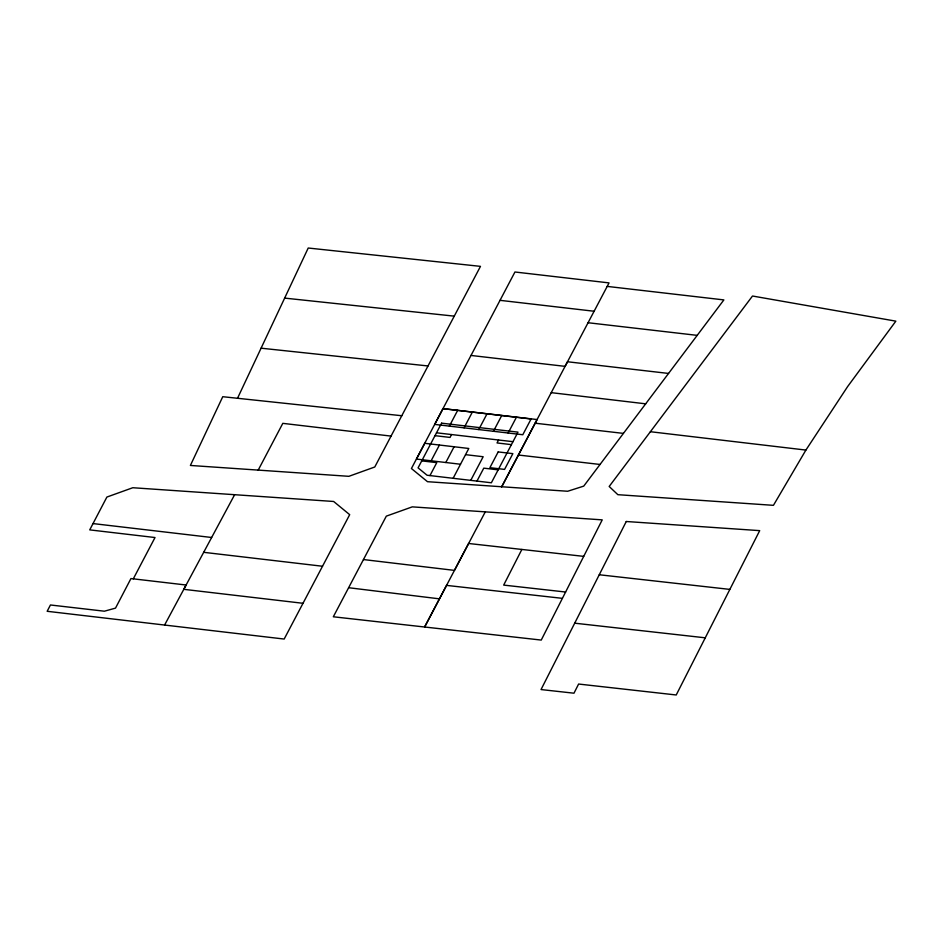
<?xml version="1.0" encoding="UTF-8"?>
<svg xmlns="http://www.w3.org/2000/svg" width="943" height="943" viewBox="0 0 943 943"><rect width="100%" height="100%" fill="white"/><g stroke="black" fill="none" stroke-linecap="round" stroke-linejoin="round"><path stroke-width="1.41" d="M237.518 398.276L308.22 248.021L480.482 266.362L374.772 466.997L348.863 476.321L190.392 465.453L222.76 396.708L401.789 415.733M562.405 598.345L541.247 640.073L333.315 616.781L386.324 516.139L412.28 506.863L602.235 519.864L562.405 598.345L446.546 585.391L424.621 627.012L485.28 511.86M521.868 549.439L503.68 585.096L565.623 592.027M234.642 494.698L186.113 585.014L130.947 578.566L115.517 608.117L104.39 611.205L50.45 604.982L47.15 611.288L284.173 639.048L349.688 514.666L333.645 501.476L132.81 487.731L106.889 497.055L89.726 529.883L155.017 537.534L133.305 578.837M258.205 470.109L282.806 423.348L391.05 436.102M442.986 408.637L434.699 424.397L522.799 434.735L531.086 418.975L442.986 408.637L537.086 419.552L501.735 486.777M471.005 355.452L514.949 271.997L609.048 282.9L565.081 366.356L471.005 355.452L411.419 468.53L427.497 481.696L567.674 491.256L583.741 486.116L723.882 299.909L607.198 286.401M431.14 460.785L439.426 445.025M449.375 426.118L457.661 410.358M429.973 475.578L436.774 462.636L421.745 460.879M451.556 434.546L450.035 437.422L435.006 435.666M445.815 462.506L454.102 446.746M464.062 427.839L472.349 412.079M453.123 478.301L468.789 448.479L424.739 443.304L416.452 459.064L460.502 464.239M478.749 429.56L487.036 413.812M493.437 431.293L501.723 415.533M470.746 480.364L483.17 456.73L465.559 454.656M476.969 481.095L483.771 468.152L498.163 469.85M498.576 440.004L497.032 442.939L511.424 444.636M508.124 433.014L516.41 417.254M501.711 486.741L567.497 361.758L668.552 373.44M164.589 625.044L186.113 585.014L183.791 589.328L303.033 603.296M805.9 450.07L773.437 505.33L617.865 494.686L609.178 486.482L752.502 296.019L895.85 321.15L847.639 386.559L805.9 450.07L650.399 431.717M284.656 298.106L454.255 316.141M261.093 348.191L428.016 365.955M583.717 556.37L468.612 543.486L454.455 570.385L363.456 559.553M599.265 574.759L729.764 589.387M574.7 623.182L705.211 637.81M500.026 300.334L594.125 311.249M588.067 322.73L697.207 335.366M535.153 423.207L623.429 433.391M436.503 432.802L512.98 441.678M518.402 455.021L600.043 464.463M93.015 523.577L211.645 537.486M203.676 552.315L322.518 566.248M551.231 392.653L645.672 403.828M348.627 587.713L439.462 598.852M626.27 521.503L541.034 689.557L573.981 693.199L578.613 684.04L676.225 694.979L759.704 530.638L626.27 521.503M441.583 423.159L418.067 467.869L427.073 475.237L491.362 482.781L517.99 432.13L441.583 423.159M498.175 451.921L489.889 467.681L504.576 469.402L512.862 453.642L498.175 451.921"/></g></svg>
